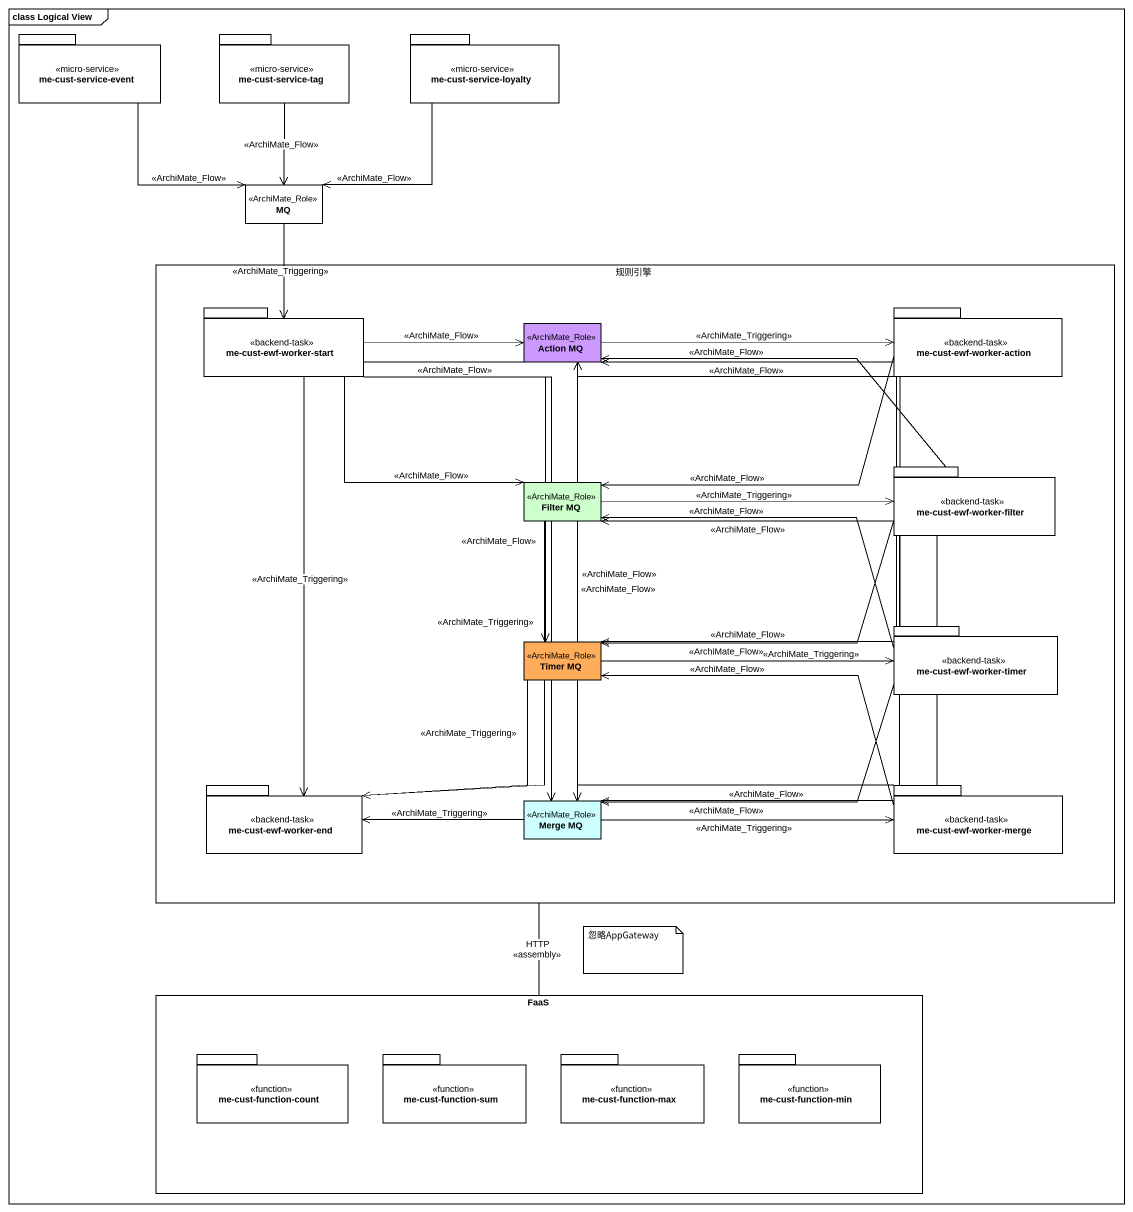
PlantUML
@startuml
mainframe class Logical View
hide circle
hide empty members
package "me-cust-service-event" as me_cust_service_event <<micro-service>> {
}
package "me-cust-service-tag" as me_cust_service_tag <<micro-service>> {
}
package "me-cust-service-loyalty" as me_cust_service_loyalty <<micro-service>> {
}
class MQ <<ArchiMate_Role>>
rectangle 规则引擎 {
  package "me-cust-ewf-worker-start" as me_cust_ewf_worker_start <<backend-task>> {
  }
  class "Action MQ" as Action_MQ <<ArchiMate_Role>> #CC99FF
  package "me-cust-ewf-worker-action" as me_cust_ewf_worker_action <<backend-task>> {
  }
  class "Filter MQ" as Filter_MQ <<ArchiMate_Role>> #CCFFCC
  package "me-cust-ewf-worker-filter" as me_cust_ewf_worker_filter <<backend-task>> {
  }
  class "Timer MQ" as Timer_MQ <<ArchiMate_Role>> #FFAD5B
  package "me-cust-ewf-worker-timer" as me_cust_ewf_worker_timer <<backend-task>> {
  }
  package "me-cust-ewf-worker-end" as me_cust_ewf_worker_end <<backend-task>> {
  }
  class "Merge MQ" as Merge_MQ <<ArchiMate_Role>> #CCFFFF
  package "me-cust-ewf-worker-merge" as me_cust_ewf_worker_merge <<backend-task>> {
  }
}
rectangle FaaS {
  package "me-cust-function-count" as me_cust_function_count <<function>> {
  }
  package "me-cust-function-sum" as me_cust_function_sum <<function>> {
  }
  package "me-cust-function-max" as me_cust_function_max <<function>> {
  }
  package "me-cust-function-min" as me_cust_function_min <<function>> {
  }
}
me_cust_service_event --> MQ : <<ArchiMate_Flow>>
me_cust_service_tag --> MQ : <<ArchiMate_Flow>>
me_cust_service_loyalty --> MQ : <<ArchiMate_Flow>>
MQ --> me_cust_ewf_worker_start : <<ArchiMate_Triggering>>
规则引擎 -- FaaS : HTTP\n<<assembly>>
me_cust_ewf_worker_start -right-> Action_MQ : <<ArchiMate_Flow>>
me_cust_ewf_worker_start -right-> Filter_MQ : <<ArchiMate_Flow>>
me_cust_ewf_worker_start --> Timer_MQ : <<ArchiMate_Flow>>
me_cust_ewf_worker_start --> Merge_MQ : <<ArchiMate_Flow>>
Action_MQ -right-> me_cust_ewf_worker_action : <<ArchiMate_Triggering>>
Action_MQ --> me_cust_ewf_worker_end : <<ArchiMate_Triggering>>
me_cust_ewf_worker_action -left-> Filter_MQ : <<ArchiMate_Flow>>
me_cust_ewf_worker_action --> Timer_MQ : <<ArchiMate_Flow>>
me_cust_ewf_worker_action --> Merge_MQ : <<ArchiMate_Flow>>
Filter_MQ -right-> me_cust_ewf_worker_filter : <<ArchiMate_Triggering>>
Filter_MQ --> me_cust_ewf_worker_end : <<ArchiMate_Triggering>>
me_cust_ewf_worker_filter -left-> Action_MQ : <<ArchiMate_Flow>>
me_cust_ewf_worker_filter -left-> Timer_MQ : <<ArchiMate_Flow>>
me_cust_ewf_worker_filter --> Merge_MQ : <<ArchiMate_Flow>>
Timer_MQ -right-> me_cust_ewf_worker_timer : <<ArchiMate_Triggering>>
Timer_MQ -left-> me_cust_ewf_worker_end : <<ArchiMate_Triggering>>
me_cust_ewf_worker_timer -up-> Action_MQ : <<ArchiMate_Flow>>
me_cust_ewf_worker_timer -left-> Filter_MQ : <<ArchiMate_Flow>>
me_cust_ewf_worker_timer -left-> Merge_MQ : <<ArchiMate_Flow>>
Merge_MQ -left-> me_cust_ewf_worker_end : <<ArchiMate_Triggering>>
Merge_MQ -right-> me_cust_ewf_worker_merge : <<ArchiMate_Triggering>>
me_cust_ewf_worker_merge -up-> Action_MQ : <<ArchiMate_Flow>>
me_cust_ewf_worker_merge -up-> Filter_MQ : <<ArchiMate_Flow>>
me_cust_ewf_worker_merge -left-> Timer_MQ : <<ArchiMate_Flow>>
note as N1
  忽略AppGateway
end note
@enduml
